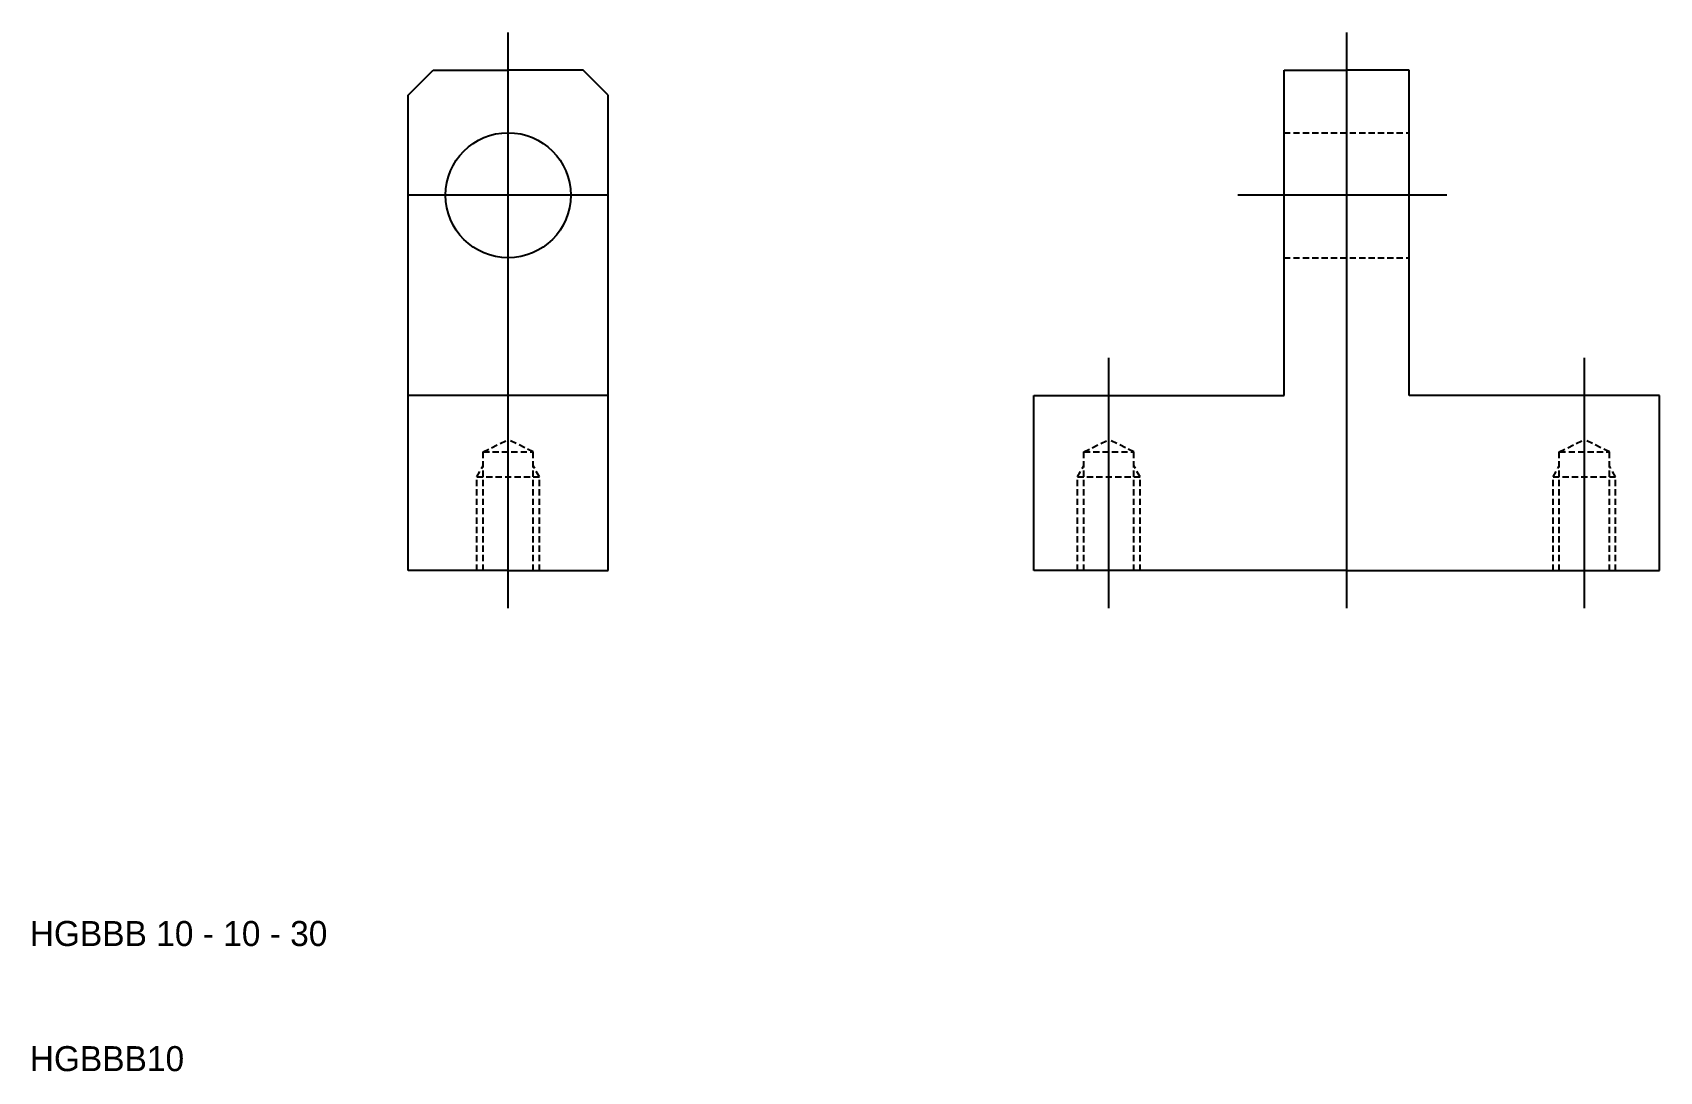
# Model space of a CAD drawing. Extents: x 42 to 172, y 378 to 461.
import ezdxf

# ---------------------------------------------------------------- set-up
doc = ezdxf.new("R2010")
doc.units = 0
doc.linetypes.add('CENTER', pattern=[2, 1.25, -0.25, 0.25, -0.25])
doc.linetypes.add('DASHED', pattern=[0.75, 0.5, -0.25])
doc.layers.get('0').update_dxf_attribs({"linetype": 'CONTINUOUS'})
doc.layers.add('CENTER', color=1, linetype='CENTER')

msp = doc.modelspace()

# ---------------------------------------------------------------- linework, layer by layer
at = {"color": 7, "linetype": 'CONTINUOUS'}
for p, q in [((71.9, 455.7), (73.9, 457.7)), ((73.9, 457.7), (79.9, 457.7)), ((85.9, 457.7), (79.9, 457.7)), ((87.9, 455.7), (85.9, 457.7)), ((141.9, 431.7), (141.9, 457.7)), ((141.9, 457.7), (146.9, 457.7)), ((151.9, 457.7), (146.9, 457.7)), ((151.9, 431.7), (151.9, 457.7)), ((71.9, 417.7), (71.9, 455.7)), ((87.9, 417.7), (87.9, 455.7)), ((87.9, 431.7), (71.9, 431.7)), ((121.9, 417.7), (121.9, 431.7)), ((121.9, 431.7), (141.9, 431.7)), ((171.9, 431.7), (151.9, 431.7)), ((171.9, 417.7), (171.9, 431.7)), ((79.9, 417.7), (71.9, 417.7)), ((79.9, 417.7), (87.9, 417.7)), ((146.9, 417.7), (121.9, 417.7)), ((146.9, 417.7), (171.9, 417.7))]:
    msp.add_line(p, q, dxfattribs=at)
at = {"color": 3, "linetype": 'DASHED'}
for p, q in [((141.9, 452.7), (151.9, 452.7)), ((141.9, 442.7), (151.9, 442.7)), ((77.9, 427.2), (79.9, 428.16)), ((81.9, 427.2), (79.9, 428.16)), ((125.9, 427.2), (127.9, 428.16)), ((129.9, 427.2), (127.9, 428.16)), ((163.9, 427.2), (165.9, 428.16)), ((167.9, 427.2), (165.9, 428.16)), ((77.9, 417.7), (77.9, 427.2)), ((77.9, 427.2), (81.9, 427.2)), ((81.9, 417.7), (81.9, 427.2)), ((125.9, 417.7), (125.9, 427.2)), ((125.9, 427.2), (129.9, 427.2)), ((129.9, 417.7), (129.9, 427.2)), ((163.9, 417.7), (163.9, 427.2)), ((163.9, 427.2), (167.9, 427.2)), ((167.9, 417.7), (167.9, 427.2)), ((77.4, 425.2), (77.9, 426.07)), ((77.4, 417.7), (77.4, 425.2)), ((77.4, 425.2), (82.4, 425.2)), ((82.4, 425.2), (81.9, 426.07)), ((82.4, 417.7), (82.4, 425.2)), ((125.4, 425.2), (125.9, 426.07)), ((125.4, 417.7), (125.4, 425.2)), ((125.4, 425.2), (130.4, 425.2)), ((130.4, 425.2), (129.9, 426.07)), ((130.4, 417.7), (130.4, 425.2)), ((163.4, 425.2), (163.9, 426.07)), ((163.4, 417.7), (163.4, 425.2)), ((163.4, 425.2), (168.4, 425.2)), ((168.4, 425.2), (167.9, 426.07)), ((168.4, 417.7), (168.4, 425.2))]:
    msp.add_line(p, q, dxfattribs=at)
at = {"color": 7, "linetype": 'CONTINUOUS'}
msp.add_circle((79.9, 447.7), 5, dxfattribs=at)
at = {"layer": 'CENTER', "color": 1, "linetype": 'BYBLOCK'}
for p, q in [((79.9, 414.7), (79.9, 460.7)), ((146.9, 460.7), (146.9, 414.7)), ((87.9, 447.7), (71.9, 447.7)), ((154.9, 447.7), (138.22, 447.7)), ((127.9, 414.7), (127.9, 434.7)), ((165.9, 414.7), (165.9, 434.7))]:
    msp.add_line(p, q, dxfattribs=at)

# ---------------------------------------------------------------- texts
at = {"color": 7, "linetype": 'CONTINUOUS'}
for s, p in [('HGBBB 10 - 10 - 30', (41.67, 387.7)), ('HGBBB10', (41.67, 377.7))]:
    msp.add_text(s, height=2, dxfattribs=at).set_placement(p)

doc.saveas('drawing.dxf')
